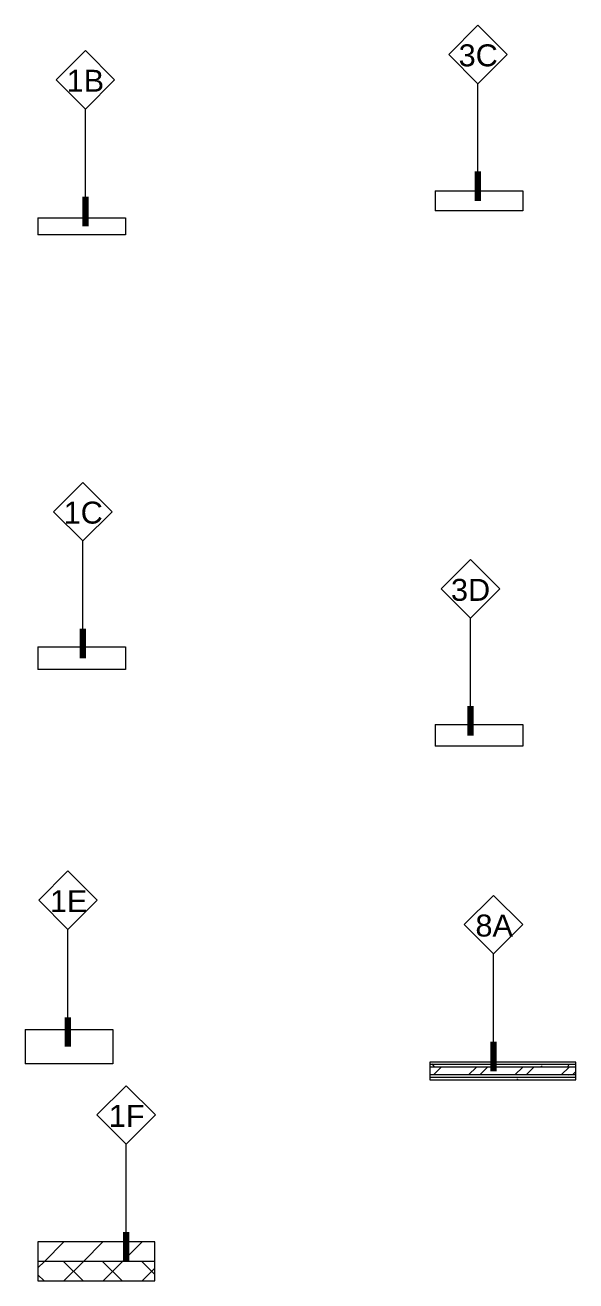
# Model space of a CAD drawing. Header units: inches. Extents: x -545 to 1083, y -2066 to -269.
# Drawn here: x 42.2 to 155.2, y -526.8 to -269.5 of the extents above; entities that cross this region are included whole.
import ezdxf

# ---------------------------------------------------------------- set-up
doc = ezdxf.new("R2010")
doc.units = ezdxf.units.IN
doc.header["$MEASUREMENT"] = 0
for name, color, linetype, lineweight in [('A-WALL', 113, 'Continuous', 18), ('A-WALL-IDEN', 211, 'Continuous', 9), ('A-WALL-PATT', 111, 'Continuous', 18), ('I-WALL', 2, 'Continuous', 18)]:
    doc.layers.add(name, color=color, linetype=linetype, lineweight=lineweight)
doc.styles.add('Swis721 Lt BT', font='swissl.ttf', dxfattribs={"height": 4.5})
pattern_1 = [(0, (0, 0), (15.36, 3.84), [0.634, -10.886, 0.634, -10.886, -61.44]), (0, (0, 0), (15.36, 3.84), [-23.04, 0.634, -22.406, 0.634, -10.886, -26.88]), (0, (0, 0), (15.36, 3.84), [-57.6, 0.634, -7.046, 0.634, -18.566]), (120, (5.76, 1.92), (-11.005538, 11.38215), [0.634, -10.886, 0.634, -10.886, -61.44]), (120, (5.76, 1.92), (-11.005538, 11.38215), [-23.04, 0.634, -22.406, 0.634, -10.886, -26.88]), (120, (5.76, 1.92), (-11.005538, 11.38215), [-57.6, 0.634, -7.046, 0.634, -18.566]), (240, (7.68, 9.6), (-4.354462, -15.22215), [0.634, -10.886, 0.634, -10.886, -61.44]), (240, (7.68, 9.6), (-4.354462, -15.22215), [-23.04, 0.634, -22.406, 0.634, -10.886, -26.88]), (240, (7.68, 9.6), (-4.354462, -15.22215), [-57.6, 0.634, -7.046, 0.634, -18.566])]

# ---------------------------------------------------------------- blocks, each defined once
blk = doc.blocks.new('Wall Tag - 1_4_-62626-1ST FLOOR - CONSTRUCTION')
at = {"layer": 'A-WALL-IDEN'}
for p, q in [((-0.125, 0), (0, 0.125)), ((0, 0.125), (0.125, 0)), ((-0.125, 0), (0, -0.125)), ((0, -0.125), (0.125, 0))]:
    blk.add_line(p, q, dxfattribs=at)

msp = doc.modelspace()

# ---------------------------------------------------------------- hatches: boundary and pattern name
at = {"layer": 'A-WALL-PATT', "lineweight": 9}
h = msp.add_hatch(dxfattribs=at)
h.set_pattern_fill('FP_1', color=256, style=0, pattern_type=2)
h.set_pattern_definition(pattern_1)
h.paths.add_polyline_path([(155.15, -482.49), (155.15, -481.99), (125.15, -481.99), (125.15, -482.49)], flags=0)
h = msp.add_hatch(dxfattribs=at)
h.set_pattern_fill('FP_1', color=256, style=0, pattern_type=2)
h.set_pattern_definition(pattern_1)
h.paths.add_polyline_path([(155.15, -482.99), (155.15, -482.49), (125.15, -482.49), (125.15, -482.99)], flags=0)
h = msp.add_hatch(dxfattribs=at)
h.set_pattern_fill('FP_43', color=256, style=0, pattern_type=2)
h.set_pattern_definition([(45, (0, 0), (-4.75176, 4.75176), []), (45, (0, 7.2), (-4.75176, 4.75176), [])])
h.paths.add_polyline_path([(155.15, -484.61), (155.15, -482.99), (125.15, -482.99), (125.15, -484.61)], flags=0)
h = msp.add_hatch(dxfattribs=at)
h.set_pattern_fill('FP_1', color=256, style=0, pattern_type=2)
h.set_pattern_definition(pattern_1)
h.paths.add_polyline_path([(155.15, -485.11), (155.15, -484.61), (125.15, -484.61), (125.15, -485.11)], flags=0)
h = msp.add_hatch(dxfattribs=at)
h.set_pattern_fill('FP_1', color=256, style=0, pattern_type=2)
h.set_pattern_definition(pattern_1)
h.paths.add_polyline_path([(155.15, -485.61), (155.15, -485.11), (125.15, -485.11), (125.15, -485.61)], flags=0)
h = msp.add_hatch(dxfattribs=at)
h.set_pattern_fill('FP_2', color=256, style=0, pattern_type=2)
h.set_pattern_definition([(45, (0, 0), (-4.00647, 4.00647), [])])
h.paths.add_polyline_path([(68.76, -522.8), (68.76, -518.8), (44.76, -518.8), (44.76, -522.8)], flags=0)
h = msp.add_hatch(dxfattribs=at)
h.set_pattern_fill('FP_44', color=256, style=0, pattern_type=2)
h.set_pattern_definition([(45, (0, 0), (-4.00647, 4.00647), []), (135, (0, 0), (-4.00647, -4.00647), [])])
h.paths.add_polyline_path([(68.76, -526.8), (68.76, -522.8), (44.76, -522.8), (44.76, -526.8)], flags=0)

# ---------------------------------------------------------------- linework, layer by layer
at = {"layer": 'A-WALL'}
for p, q in [((155.15, -481.99), (125.15, -481.99)), ((125.15, -481.99), (125.15, -485.61)), ((155.15, -482.49), (125.15, -482.49)), ((155.15, -482.99), (125.15, -482.99)), ((155.15, -485.61), (155.15, -481.99)), ((155.15, -484.61), (125.15, -484.61)), ((155.15, -485.11), (125.15, -485.11)), ((125.15, -485.61), (155.15, -485.61)), ((68.76, -522.8), (44.76, -522.8))]:
    msp.add_line(p, q, dxfattribs=at)
at = {"layer": 'A-WALL-IDEN'}
for p, q in [((135.05, -305.48), (135.05, -281.48)), ((54.51, -310.69), (54.51, -286.69)), ((54.01, -399.18), (54.01, -375.18)), ((133.54, -415.01), (133.54, -391.01)), ((50.95, -478.8), (50.95, -454.8)), ((138.24, -483.8), (138.24, -459.8)), ((62.9, -522.8), (62.9, -498.8))]:
    msp.add_line(p, q, dxfattribs=at)
at = {"layer": 'A-WALL-IDEN', "lineweight": 90}
for p, q in [((135.05, -305.48), (135.05, -299.48)), ((54.51, -310.69), (54.51, -304.69)), ((54.01, -399.18), (54.01, -393.18)), ((133.54, -415.01), (133.54, -409.01)), ((50.95, -478.8), (50.95, -472.8)), ((138.24, -483.8), (138.24, -477.8)), ((62.9, -522.8), (62.9, -516.8))]:
    msp.add_line(p, q, dxfattribs=at)
at = {"layer": 'I-WALL', "lineweight": 9}
for p, q in [((126.25, -303.42), (144.25, -303.42)), ((126.25, -303.42), (126.25, -307.54)), ((144.25, -303.42), (144.25, -307.54)), ((144.25, -307.54), (126.25, -307.54)), ((44.76, -308.94), (62.76, -308.94)), ((44.76, -308.94), (44.76, -312.44)), ((62.76, -308.94), (62.76, -312.44)), ((62.76, -312.44), (44.76, -312.44)), ((44.76, -396.87), (62.76, -396.87)), ((44.76, -396.87), (44.76, -401.49)), ((62.76, -396.87), (62.76, -401.49)), ((62.76, -401.49), (44.76, -401.49)), ((126.25, -412.76), (144.25, -412.76)), ((126.25, -412.76), (126.25, -417.26)), ((144.25, -412.76), (144.25, -417.26)), ((144.25, -417.26), (126.25, -417.26)), ((42.15, -475.3), (60.15, -475.3)), ((42.15, -475.3), (42.15, -482.3)), ((60.15, -475.3), (60.15, -482.3)), ((60.15, -482.3), (42.15, -482.3))]:
    msp.add_line(p, q, dxfattribs=at)
at = {"layer": 'I-WALL'}
for p, q in [((68.76, -518.8), (44.76, -518.8)), ((44.76, -518.8), (44.76, -526.8)), ((68.76, -526.8), (68.76, -518.8)), ((44.76, -526.8), (68.76, -526.8))]:
    msp.add_line(p, q, dxfattribs=at)

# ---------------------------------------------------------------- block references
at = {"layer": 'A-WALL-IDEN', "xscale": 47.99999999999997, "yscale": 47.99999999999997, "zscale": 47.99999999999997}
for p in [(135.05, -275.48), (54.51, -280.69), (54.01, -369.18), (133.54, -385.01), (50.95, -448.8), (138.24, -453.8), (62.9, -492.8)]:
    msp.add_blockref('Wall Tag - 1_4_-62626-1ST FLOOR - CONSTRUCTION', p, dxfattribs=at)

# ---------------------------------------------------------------- texts
at = {"layer": 'A-WALL-IDEN', "char_height": 4.5, "attachment_point": 1, "style": 'Swis721 Lt BT'}
for s, insert, width in [('3C', (131.09, -273.42), 9.393), ('1B', (50.67, -278.63), 9.09), ('1C', (50.06, -367.12), 9.393), ('3D', (129.52, -382.95), 9.5445), ('1E', (47.25, -446.74), 8.787), ('8A', (134.54, -451.74), 8.787), ('1F', (59.33, -490.74), 8.484)]:
    msp.add_mtext(s, dxfattribs=dict(at, insert=insert, width=width))

doc.saveas('drawing.dxf')
